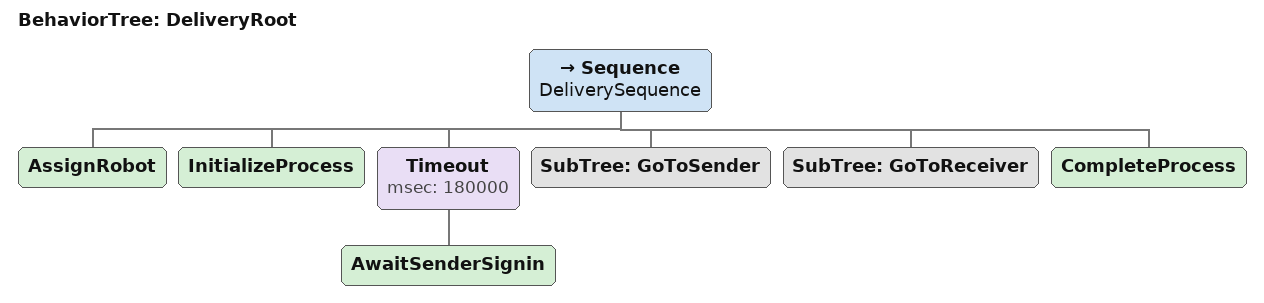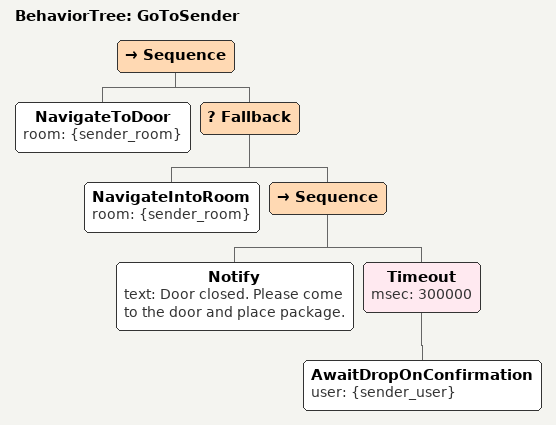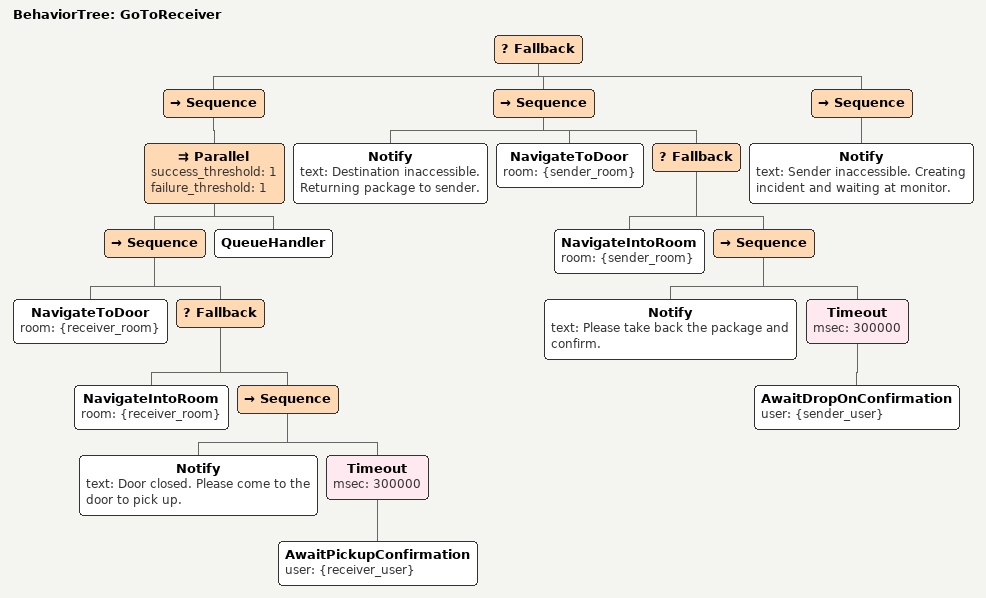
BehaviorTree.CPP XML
<root BTCPP_format="3"  main_tree_to_execute="DeliveryRoot">
  <BehaviorTree ID="DeliveryRoot">
    <Sequence name="DeliverySequence">
      <AssignRobot/>
      <InitializeProcess/>
      <Timeout msec="180000">
        <AwaitSenderSignin/>
      </Timeout>
      <SubTree ID="GoToSender"/>
      <SubTree ID="GoToReceiver"/>
      <CompleteProcess/>
    </Sequence>
  </BehaviorTree>

  <BehaviorTree ID="GoToSender">
    <Sequence>
      <NavigateToDoor room="{sender_room}"/>
      <Fallback>
        <NavigateIntoRoom room="{sender_room}"/>
        <Sequence>
          <Notify text="Door closed. Please come to the door and place package."/>
          <Timeout msec="300000">
            <AwaitDropOnConfirmation user="{sender_user}" />
          </Timeout>
        </Sequence>
      </Fallback>
    </Sequence>
  </BehaviorTree>

  <BehaviorTree ID="GoToReceiver">
    <Fallback>
      <!-- Normal path -->
      <Sequence>
        <Parallel success_threshold="1" failure_threshold="1">
          <Sequence>
            <NavigateToDoor room="{receiver_room}"/>
            <Fallback>
              <NavigateIntoRoom room="{receiver_room}"/>
              <Sequence>
                <Notify text="Door closed. Please come to the door to pick up."/>
                <Timeout msec="300000">
                  <AwaitPickupConfirmation user="{receiver_user}" />
                </Timeout>
              </Sequence>
            </Fallback>
          </Sequence>
          <QueueHandler/>
        </Parallel>
      </Sequence>

      <!-- Fallback: destination inaccessible -> return to sender -->
      <Sequence>
        <Notify text="Destination inaccessible. Returning package to sender."/>
        <NavigateToDoor room="{sender_room}"/>
        <Fallback>
          <NavigateIntoRoom room="{sender_room}"/>
          <Sequence>
            <Notify text="Please take back the package and confirm."/>
            <Timeout msec="300000">
              <AwaitDropOnConfirmation user="{sender_user}" />
            </Timeout>
          </Sequence>
        </Fallback>
      </Sequence>

      <!-- Fallback: sender also inaccessible -> incident -->
      <Sequence>
        <Notify text="Sender inaccessible. Creating incident and waiting at monitor."/>
      </Sequence>
    </Fallback>
  </BehaviorTree>
</root>
